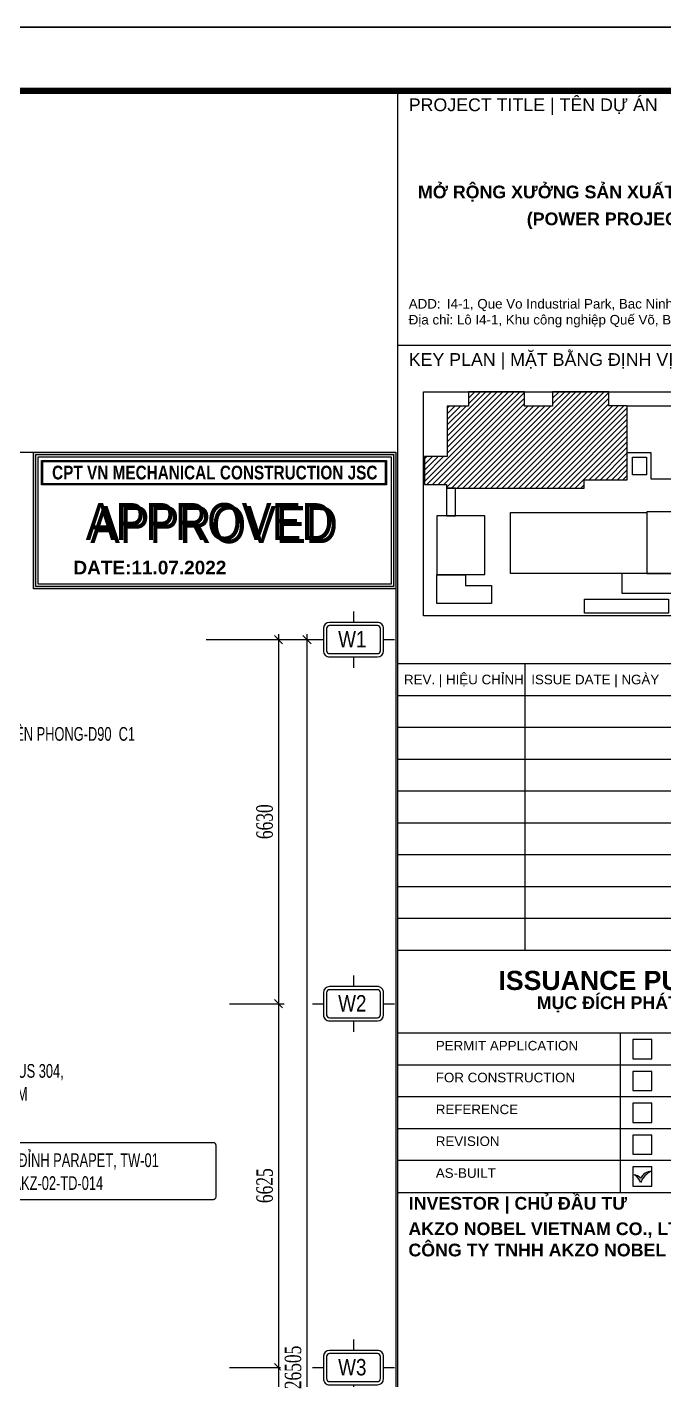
# Model space of a CAD drawing. Header units: inches. Extents: x 340055 to 349452, y -34649 to -30845.
# Drawn here: x 344701.3 to 344817.4, y -32008.8 to -31762.4 of the extents above; entities that cross this region are included whole.
import ezdxf
from ezdxf.enums import TextEntityAlignment as Align

# ---------------------------------------------------------------- set-up
doc = ezdxf.new("R2010")
doc.units = ezdxf.units.IN
doc.header["$MEASUREMENT"] = 0
for name, color, linetype in [('1', 1, 'Continuous'), ('3', 3, 'Continuous'), ('7', 7, 'Continuous'), ('8', 8, 'Continuous'), ('9', 9, 'Continuous'), ('DIM', 8, 'Continuous'), ('NET IN', 3, 'Continuous')]:
    doc.layers.add(name, color=color, linetype=linetype)
for name, color, linetype, lineweight in [('TL-TIILE BLOCK A2$0$TL-TITLE BLOCK - TEXT @ 1', 7, 'Continuous', 25), ('TL-TIILE BLOCK A2$0$TL-TITLE BLOCK 1', 7, 'Continuous', 50), ('TL-TIILE BLOCK A2$0$TL-TITLE BLOCK 2', 7, 'Continuous', 25), ('TL-TITLE BLOCK - TEXT', 7, 'Continuous', 25)]:
    doc.layers.add(name, color=color, linetype=linetype, lineweight=lineweight)
doc.styles.add('2501', font='', dxfattribs={"height": 250})
doc.styles.add('hx2', font='')
doc.styles.add('HX3', font='')
doc.styles.add('ST1', font='times.ttf', dxfattribs={"width": 0.7})
doc.styles.add('ST1H', font='vnshxh.shx', dxfattribs={"width": 0.7})
doc.styles.add('TL-TIILE BLOCK A2$0$MEP-TEXT T.BLOCK 1', font='arial.ttf', dxfattribs={"height": 1.5})
doc.styles.add('TL-TIILE BLOCK A2$0$MEP-TEXT T.BLOCK 2', font='arial.ttf')
doc.styles.add('TL-TIILE BLOCK A2$0$MEP-TEXT T.BLOCK 3', font='arial.ttf', dxfattribs={"height": 3})
doc.styles.get('2501').set_extended_font_data('.VnArialH', bold=True)
doc.styles.get('hx2').set_extended_font_data('.VnArial NarrowH')
doc.styles.get('HX3').set_extended_font_data('.VnBlackH')
doc.dimstyles.new('100', dxfattribs={"dimtxt": 3, "dimasz": 1.5, "dimexe": 1, "dimexo": 0, "dimgap": 1, "dimtad": 1, "dimdec": 0, "dimlfac": 100, "dimzin": 0, "dimdsep": 46, "dimtxsty": 'ST1', "dimblk": 'OBLIQUE', "dimcen": 1, "dimdle": 1, "dimclrd": 8, "dimclre": 8, "dimclrt": 3, "dimadec": 0, "dimazin": 0, "dimtfac": 1, "dimtdec": 0, "dimtix": 1, "dimtmove": 1, "dimatfit": 3, "dimfxl": 0, "dimtolj": 1, "dimtzin": 0, "dimlwd": -1, "dimlwe": -1, "dimarcsym": 0})

# ---------------------------------------------------------------- blocks, each defined once
blk = doc.blocks.new('TENTRUC')
at = {"layer": '7'}
for p, q in [((0, 8.266970550139376), (0, 10.26494275186996)), ((-7.478138170845339, 5.132471375931345), (-5.48016596911475, 5.132471375931345)), ((5.480165968998334, 5.132471375931345), (7.478138170787133, 5.132471375931345)), ((0, 0), (0, 1.997972201737866))]:
    blk.add_line(p, q, dxfattribs=at)
blk.add_lwpolyline([(-4.356290969124529, 8.266970550139376), (4.356290969066321, 8.266970550139376, -0.4142135623730951), (5.480165968998334, 7.143095550134603), (5.480165968998334, 3.121847201728087, -0.4142135623731356), (4.356290969066321, 1.997972201737866), (-4.356290969124529, 1.997972201737866, -0.4142135623730951), (-5.48016596911475, 3.121847201728087), (-5.48016596911475, 7.143095550134603, -0.4142135623730951)], format="xyb", close=True, dxfattribs=at)
at = {"layer": '8', "ltscale": 15}
blk.add_lwpolyline([(-4.356290969124529, 7.684228657955828), (4.356290969066321, 7.684228657955828, -0.4142135623730951), (4.897424076916648, 7.143095550134603), (4.897424076916648, 3.121847201728087, -0.4142135623731794), (4.356290969066321, 2.580714093906863), (-4.356290969124529, 2.580714093921415, -0.4142135623730951), (-4.897424076974856, 3.121847201728087), (-4.897424076974856, 7.143095550134603, -0.4142135623730951)], format="xyb", close=True, dxfattribs=at)
at = {"layer": '3', "style": 'hx2'}
blk.add_attdef('TR', text='', height=2.904000000000001, dxfattribs=at).set_placement((-0.1556105660274625, 3.826916686033655), align=Align.CENTER)
blk = doc.blocks.new('_Oblique')
at = {"color": 0, "linetype": 'ByBlock', "lineweight": -2}
blk.add_line((-0.5, -0.5), (0.5, 0.5), dxfattribs=at)
blk = doc.blocks.new('*D450')
at = {"color": 8, "linetype": 'Continuous', "transparency": 16777216}
for p, q in [((344738.1995822352, -31873.97979095695), (344748.1268841357, -31873.97979095695)), ((344747.1268841357, -31872.97979095695), (344747.1268841357, -31941.28023177942)), ((344738.1995822352, -31940.28023177942), (344748.1268841357, -31940.28023177942))]:
    blk.add_line(p, q, dxfattribs=at)
at = {"layer": 'Defpoints', "color": 0, "transparency": 16777216}
for p in [(344738.1995822352, -31873.97979095695), (344738.1995822352, -31940.28023177942), (344747.1268841357, -31940.28023177942)]:
    blk.add_point(p, dxfattribs=at)
at = {"color": 8, "transparency": 16777216, "xscale": 1.5, "yscale": 1.5, "zscale": 1.5}
for p, rotation in [((344747.1268841357, -31873.97979095695), 90), ((344747.1268841357, -31940.28023177942), 270)]:
    blk.add_blockref('_Oblique', p, dxfattribs=dict(at, rotation=rotation))
at = {"color": 3, "transparency": 16777216, "insert": (344744.6009288364, -31907.13001136827), "char_height": 3, "attachment_point": 5, "rotation": 90, "style": 'ST1', "bg_fill": 3, "box_fill_scale": 1.25, "bg_fill_color": 256, "bg_fill_true_color": 13158600, "bg_fill_transparency": 0}
blk.add_mtext('\\A1;6630', dxfattribs=at)
blk = doc.blocks.new('*D451')
at = {"color": 8, "linetype": 'Continuous', "transparency": 16777216}
for p, q in [((344738.1995822352, -31940.28023177942), (344748.1268841357, -31940.28023177942)), ((344747.1268841357, -31939.28023177942), (344747.1268841357, -32007.53023184112)), ((344738.1995822352, -32006.53023184112), (344748.1268841357, -32006.53023184112))]:
    blk.add_line(p, q, dxfattribs=at)
at = {"layer": 'Defpoints', "color": 0, "transparency": 16777216}
for p in [(344738.1995822352, -31940.28023177942), (344738.1995822352, -32006.53023184112), (344747.1268841357, -32006.53023184112)]:
    blk.add_point(p, dxfattribs=at)
at = {"color": 8, "transparency": 16777216, "xscale": 1.5, "yscale": 1.5, "zscale": 1.5}
for p, rotation in [((344747.1268841357, -31940.28023177942), 90), ((344747.1268841357, -32006.53023184112), 270)]:
    blk.add_blockref('_Oblique', p, dxfattribs=dict(at, rotation=rotation))
at = {"color": 3, "transparency": 16777216, "insert": (344744.6009288364, -31973.40523181036), "char_height": 3, "attachment_point": 5, "rotation": 90, "style": 'ST1', "bg_fill": 3, "box_fill_scale": 1.25, "bg_fill_color": 256, "bg_fill_true_color": 13158600, "bg_fill_transparency": 0}
blk.add_mtext('\\A1;6625', dxfattribs=at)
blk = doc.blocks.new('*D452')
at = {"color": 8, "linetype": 'Continuous', "transparency": 16777216}
for p, q in [((344738.1995822352, -32006.53023184112), (344748.1268841357, -32006.53023184112)), ((344747.1268841357, -32005.53023184112), (344747.1268841357, -32073.78023190282)), ((344738.1995822352, -32072.78023190282), (344748.1268841357, -32072.78023190282))]:
    blk.add_line(p, q, dxfattribs=at)
at = {"layer": 'Defpoints', "color": 0, "transparency": 16777216}
for p in [(344738.1995822352, -32006.53023184112), (344738.1995822352, -32072.78023190282), (344747.1268841357, -32072.78023190282)]:
    blk.add_point(p, dxfattribs=at)
at = {"color": 8, "transparency": 16777216, "xscale": 1.5, "yscale": 1.5, "zscale": 1.5}
for p, rotation in [((344747.1268841357, -32006.53023184112), 90), ((344747.1268841357, -32072.78023190282), 270)]:
    blk.add_blockref('_Oblique', p, dxfattribs=dict(at, rotation=rotation))
at = {"color": 3, "transparency": 16777216, "insert": (344744.6009288364, -32039.65523187206), "char_height": 3, "attachment_point": 5, "rotation": 90, "style": 'ST1', "bg_fill": 3, "box_fill_scale": 1.25, "bg_fill_color": 256, "bg_fill_true_color": 13158600, "bg_fill_transparency": 0}
blk.add_mtext('\\A1;6625', dxfattribs=at)
blk = doc.blocks.new('*D454')
at = {"color": 8, "linetype": 'Continuous', "transparency": 16777216}
for p, q in [((344733.96003692, -31873.97979095695), (344753.3088377846, -31873.97979095695)), ((344752.3088377846, -31872.97979095695), (344752.3088377846, -32140.02773627821)), ((344733.96003692, -32139.02773627821), (344753.3088377846, -32139.02773627821))]:
    blk.add_line(p, q, dxfattribs=at)
at = {"layer": 'Defpoints', "color": 0, "transparency": 16777216}
for p in [(344733.96003692, -31873.97979095695), (344733.96003692, -32139.02773627821), (344752.3088377846, -32139.02773627821)]:
    blk.add_point(p, dxfattribs=at)
at = {"color": 8, "transparency": 16777216, "xscale": 1.5, "yscale": 1.5, "zscale": 1.5}
for p, rotation in [((344752.3088377846, -31873.97979095695), 90), ((344752.3088377846, -32139.02773627821), 270)]:
    blk.add_blockref('_Oblique', p, dxfattribs=dict(at, rotation=rotation))
at = {"color": 3, "transparency": 16777216, "insert": (344749.7828824854, -32006.50376361767), "char_height": 3, "attachment_point": 5, "rotation": 90, "style": 'ST1', "bg_fill": 3, "box_fill_scale": 1.25, "bg_fill_color": 256, "bg_fill_true_color": 13158600, "bg_fill_transparency": 0}
blk.add_mtext('\\A1;26505', dxfattribs=at)
blk = doc.blocks.new('DAUKIEMSOAT')
at = {"layer": '1'}
h = blk.add_hatch(color=10, dxfattribs=at)
h.dxf.hatch_style = 1
h.paths.add_polyline_path([(-1009.302346005781, -10752.83447554211), (-1009.302346005781, -10728.78902049125), (-944.1114220330045, -10728.78902049125), (-944.1114220330045, -10752.83447554211)], flags=16)
h.paths.add_polyline_path([(-1009.732283485635, -10753.26441302196), (-1009.732283485635, -10728.35908301139), (-943.6814845531508, -10728.35908301139), (-943.6814845531508, -10753.26441302196)])
h = blk.add_hatch(color=10, dxfattribs=at)
h.dxf.hatch_style = 1
h.paths.add_polyline_path([(-945.6589860661215, -10734.13468601643), (-1008.046240757339, -10734.13468601643), (-1008.046240757339, -10730.0549234466), (-945.6589860661215, -10730.0549234466)], flags=16)
h.paths.add_polyline_path([(-945.3977207090966, -10729.86085546201), (-945.3977207090966, -10734.32875400102), (-1008.240308742158, -10734.32875400102), (-1008.240308742158, -10729.86085546201)])
at = {"layer": '1', "color": 10}
for points in [[(-1009.732283485635, -10753.26441302196), (-1009.732283485635, -10728.35908301139), (-943.6814845531508, -10728.35908301139), (-943.6814845531508, -10753.26441302196)], [(-1009.302346005781, -10752.83447554211), (-1009.302346005781, -10728.78902049125), (-944.1114220330045, -10728.78902049125), (-944.1114220330045, -10752.83447554211)], [(-1008.872408525928, -10752.40453806225), (-1008.872408525928, -10729.2189579711), (-944.5413595128582, -10729.2189579711), (-944.5413595128582, -10752.40453806225)], [(-945.3977207090966, -10729.86085546201), (-945.3977207090966, -10734.32875400102), (-1008.240308742158, -10734.32875400102), (-1008.240308742158, -10729.86085546201)], [(-945.6589860661215, -10734.13468601643), (-1008.046240757339, -10734.13468601643), (-1008.046240757339, -10730.0549234466), (-945.6589860661215, -10730.0549234466)]]:
    blk.add_lwpolyline(points, close=True, dxfattribs=at)
at = {"layer": '1', "color": 10, "style": '2501', "width": 0.8}
blk.add_text('CPT VN MECHANICAL CONSTRUCTION JSC', height=2.5, dxfattribs=at).set_placement((-1006.342192104914, -10733.31617755078))
at = {"layer": '1', "color": 10, "style": 'HX3', "width": 0.9}
blk.add_text('APPROVED', height=6.75, dxfattribs=at).set_placement((-977.6410481890352, -10744.3738182052), align=Align.CENTER)
at = {"layer": '1', "color": 251, "linetype": 'Continuous', "true_color": 0x645e5e, "style": 'HX3', "width": 0.9}
blk.add_text('APPROVED', height=6.75, dxfattribs=at).set_placement((-976.8231337627449, -10744.91860058907), align=Align.CENTER)
at = {"layer": '1', "color": 10, "style": '2501'}
blk.add_attdef('DATE', text='', height=2.475000000000051, dxfattribs=at).set_placement((-1002.447773700955, -10749.36871982921), align=Align.MIDDLE_LEFT)
blk = doc.blocks.new('A$C57dc6cef')
at = {"layer": 'DIM', "color": 1}
blk.add_blockref('DAUKIEMSOAT', (1009.732283485635, 10753.26441302196), dxfattribs=at).add_auto_attribs({'DATE': 'DATE:11.07.2022'})
blk = doc.blocks.new('A$Cc64c765f')
at = {"layer": '9'}
blk.add_blockref('A$C57dc6cef', (-1.74714722065255, 0), dxfattribs=at)
blk = doc.blocks.new('kt kien truc 1')
at = {"layer": 'TL-TIILE BLOCK A2$0$TL-TITLE BLOCK 2'}
h = blk.add_hatch(color=256, dxfattribs=at)
edge = h.paths.add_edge_path(flags=0)
edge.add_arc((549.2139918450921, 238.0123342127508), 2.366782411324562, 97.45215675905098, 148.1980778255848, ccw=False)
edge.add_arc((550.6404515332106, 237.0086335589203), 3.77234239109412, 117.3554627199894, 155.6927561452269)
edge.add_arc((545.3434936211415, 238.0292343677957), 1.933709643236496, 15.97547494096757, 63.33892493670959)
edge.add_arc((546.0383090538016, 238.1769748931256), 1.589796122815128, 42.920130800001516, 83.757719073408, ccw=False)
at = {"layer": 'TL-TITLE BLOCK - TEXT', "ltscale": 5}
h = blk.add_hatch(dxfattribs=at)
h.set_pattern_fill('ANSI31', color=252, scale=5)
h.set_pattern_definition([(45, (0.6056589822655951, 1.008431430836026), (-0.4419417382415922, 0.4419417382415922), [])])
h.paths.add_polyline_path([(545.1177861023643, 360.5188746352139), (542.2223066576844, 360.5188746352139), (542.2223066576844, 362.7441854701592), (533.3820605613091, 362.7441854701592), (533.3820605613091, 360.489272985706), (528.9963997413324, 360.489272985706), (528.9963997413324, 362.7441854701592), (520.1529842012496, 362.7441854701592), (520.1529842012496, 360.489272985706), (516.807868826867, 360.489272985706), (516.807868826867, 352.5540765176358), (513.2383765987797, 352.5560307979113), (513.2383765987797, 348.1560257390624), (516.7033966225081, 348.1560257390624), (516.7033984195259, 347.5972761715466), (538.3249932594535, 347.5972761715466), (538.3249932594535, 348.9171593409388), (545.1177861023643, 348.9171593409388)])
at = {"layer": 'Defpoints', "color": 8}
blk.add_lwpolyline([(0, 0), (594, 0), (594, 420), (0, 420)], close=True, dxfattribs=at)
at = {"layer": 'TL-TIILE BLOCK A2$0$TL-TITLE BLOCK 1', "const_width": 1}
blk.add_lwpolyline([(20, 10), (579, 10), (584, 15), (584, 405), (579, 410), (20, 410), (15, 405), (15, 15)], close=True, dxfattribs=at)
at = {"layer": 'TL-TIILE BLOCK A2$0$TL-TITLE BLOCK 2'}
for p, q in [((509, 410), (509, 10)), ((584, 370), (509, 370)), ((584, 320), (509, 320)), ((584, 320), (509, 320)), ((529, 320), (529, 275)), ((584, 315), (509, 315)), ((584, 310), (509, 310)), ((584, 305), (509, 305)), ((584, 300), (509, 300)), ((584, 295), (509, 295)), ((584, 290), (509, 290)), ((584, 285), (509, 285)), ((584, 280), (509, 280)), ((584, 275), (509, 275)), ((584, 262), (509, 262)), ((544, 262), (544, 237)), ((584, 257), (509, 257)), ((584, 252), (509, 252)), ((584, 247), (509, 247)), ((584, 242), (509, 242)), ((509, 237), (584, 237))]:
    blk.add_line(p, q, dxfattribs=at)
for points in [[(549, 261), (546, 261), (546, 258), (549, 258)], [(549, 256), (546, 256), (546, 253), (549, 253)], [(549, 251), (546, 251), (546, 248), (549, 248)], [(549, 246), (546, 246), (546, 243), (549, 243)], [(549, 241), (546, 241), (546, 238), (549, 238)]]:
    blk.add_lwpolyline(points, close=True, dxfattribs=at)
for centre, radius, start, end in [((550.6404515332106, 237.0086335589203), 3.77234239109412, 117.3554627231242, 155.6927561454837), ((549.2139918450921, 238.0123342127508), 2.366782411324562, 97.45215675719368, 148.1980778286963), ((546.0383090538016, 238.1769748931256), 1.589796122815128, 42.92013079818864, 83.7577190750383), ((545.3434936211415, 238.0292343677957), 1.933709643236496, 15.975474942857, 63.33892493793503)]:
    blk.add_arc(centre, radius, start, end, dxfattribs=at)
at = {"layer": 'TL-TITLE BLOCK - TEXT'}
for points in [[(513.0843749086725, 362.7441854701592), (578.8247749086495, 362.7441854701592), (578.8247749086495, 327.5695950043512), (513.0843749086725, 327.5695950043512)], [(545.9193340437341, 352.4767265426361), (548.1417643045697, 352.4767265426361), (548.1417643045697, 349.709275947921), (545.9193340437341, 349.709275947921)], [(518.1422005906679, 347.597173416777), (516.7033938057248, 347.597173416777), (516.7033938057248, 343.2695654701594), (518.1422005906679, 343.2695654701594)], [(522.740003228113, 343.2695654701594), (515.200189953488, 343.2695654701594), (515.200189953488, 334.0295654701595), (522.740003228113, 334.0295654701595)], [(526.7742643045694, 343.7691515726769), (548.2183425899239, 343.7691515726769), (548.2183425899239, 334.1771854262329), (526.7742643045694, 334.1771854262329)], [(548.2175679407246, 334.1771854262329), (562.0211425900561, 334.1771854262329), (562.0211425900561, 343.8571738350647), (548.2175679407246, 343.8571738350647)], [(544.2583425900357, 331.0971854701579), (559.3833309549555, 331.0971854701579), (559.3833309549555, 334.1771854701587), (544.2583425900357, 334.1771854701587)], [(538.3955244535391, 330.1801447864741), (551.595524453538, 330.1801447864741), (551.595524453538, 327.9801447864742), (538.3955244535391, 327.9801447864742)]]:
    blk.add_lwpolyline(points, close=True, dxfattribs=at)
for points in [[(545.1177861023643, 360.5188746352139), (542.2223066576844, 360.5188746352139), (542.2223066576844, 362.7441854701592), (533.3820605613091, 362.7441854701592), (533.3820605613091, 360.489272985706), (528.9963997413324, 360.489272985706), (528.9963997413324, 362.7441854701592), (520.1529842012496, 362.7441854701592), (520.1529842012496, 360.489272985706), (516.807868826867, 360.489272985706), (516.807868826867, 352.5540765176358), (513.2383765987797, 352.5560307979113), (513.2383765987797, 348.1560257390624), (516.7033966225081, 348.1560257390624), (516.7033984195259, 347.5972761715466), (538.3249932594535, 347.5972761715466), (538.3249932594535, 348.9171593409388), (545.1177861023643, 348.9171593409388), (545.1177861023643, 360.5188746352139)], [(545.1177861023643, 360.5188746352139), (559.3417941812022, 360.5188746352139), (559.3417941812022, 349.0275254910659), (548.8609472751341, 349.0275254910659), (548.8609472751341, 353.1412935113785), (545.1177861023643, 353.1412935113785), (545.1177861023643, 360.5188746352139)], [(515.1896699635508, 333.9601523785545), (519.6860387102242, 333.9601523785545), (519.6792643045683, 332.2911254701596), (523.7696699635508, 332.2924454701592), (523.7696699635508, 329.4927254701556), (515.1896699635508, 329.4927254701556), (515.1896699635508, 333.9601523785545), (515.1896699635508, 333.9601523785545)]]:
    blk.add_lwpolyline(points, dxfattribs=at)
at = {"layer": 'TL-TIILE BLOCK A2$0$TL-TITLE BLOCK - TEXT @ 1', "attachment_point": 1}
for s, width, heights, insert, char_height, style in [('PROJECT TITLE | TÊN DỰ ÁN', 66.54820784047115, [0], (510.7830321226938, 408.7947269506867), 2, 'TL-TIILE BLOCK A2$0$MEP-TEXT T.BLOCK 2'), ('\\pi0.50923;{\\fArial|b1|i0|c0|p34;MỞ RỘNG XƯỞNG SẢN XUẤT SƠN CÔNG NGHIỆP}', 68.8383701581688, [0], (511.7206365273505, 395.1045713495096), 2, 'TL-TIILE BLOCK A2$0$MEP-TEXT T.BLOCK 3'), ('\\pi0.50924;{\\fArial|b1|i0|c0|p34;(POWER PROJECT)}', 32.16893061262726, [0], (528.8229266895269, 390.8801033829131), 2, 'TL-TIILE BLOCK A2$0$MEP-TEXT T.BLOCK 3'), ('ADD:^II4-1, Que Vo Industrial Park, Bac Ninh Province, Viet Nam ', 66.54820784047115, [0], (510.7830321226938, 377.2947269506867), 1.5, 'TL-TIILE BLOCK A2$0$MEP-TEXT T.BLOCK 1'), ('Địa chỉ: Lô I4-1, Khu công nghiệp Quế Võ, Bắc Ninh, Việt Nam', 66.54820784047115, [0], (510.7830321226938, 374.7947269506867), 1.5, 'TL-TIILE BLOCK A2$0$MEP-TEXT T.BLOCK 1'), ('KEY PLAN | MẶT BẰNG ĐỊNH VỊ', 66.54820784047115, [0], (510.7830321226938, 368.7947269506867), 2, 'TL-TIILE BLOCK A2$0$MEP-TEXT T.BLOCK 2'), ('REV. | HIỆU CHỈNH', 37.61800927431796, [0], (510.0384513858444, 318.2947269506867), 1.5, 'TL-TIILE BLOCK A2$0$MEP-TEXT T.BLOCK 1'), ('ISSUE DATE | NGÀY', 37.61800927431796, [0], (530.0384513858444, 318.2947269506867), 1.5, 'TL-TIILE BLOCK A2$0$MEP-TEXT T.BLOCK 1'), ('\\pi11.8638;{\\fArial|b1|i0|c0|p34;ISSUANCE PURPOSE}', 66.54820784047115, [0], (513.0139460923456, 271.7947269506867), 3, 'TL-TIILE BLOCK A2$0$MEP-TEXT T.BLOCK 3'), ('\\pi17.8812;{\\fArial|b1|i0|c0|p34;MỤC ĐÍCH PHÁT HÀNH}', 66.54820784047115, [0], (513.0139460923456, 267.7947269506867), 2, 'TL-TIILE BLOCK A2$0$MEP-TEXT T.BLOCK 2'), ('PERMIT APPLICATION ', 44.99455841291456, [0], (515.0384513858444, 260.7947269506867), 1.5, 'TL-TIILE BLOCK A2$0$MEP-TEXT T.BLOCK 1'), ('FOR CONSTRUCTION', 44.99455841291456, [0], (515.0384513858444, 255.7947269506867), 1.5, 'TL-TIILE BLOCK A2$0$MEP-TEXT T.BLOCK 1'), ('REFERENCE ', 44.99455841291456, [0], (515.0384513858444, 250.7947269506867), 1.5, 'TL-TIILE BLOCK A2$0$MEP-TEXT T.BLOCK 1'), ('REVISION', 44.99455841291456, [1.552182810368349], (515.0384513858444, 245.7947269506867), 1.5, 'TL-TIILE BLOCK A2$0$MEP-TEXT T.BLOCK 1'), ('AS-BUILT ', 44.99455841291456, [0], (515.0384513858444, 240.7947269506867), 1.5, 'TL-TIILE BLOCK A2$0$MEP-TEXT T.BLOCK 1'), ('{\\fArial|b1|i0|c0|p34;INVESTOR | CHỦ ĐẦU TƯ}', 66.54820784047115, [0], (510.7830321226938, 236.2947269506867), 2, 'TL-TIILE BLOCK A2$0$MEP-TEXT T.BLOCK 2'), ('\\pi5.64586;{\\fArial|b1|i0|c0|p34;AKZO NOBEL VIETNAM CO., LTD\\PCÔNG TY TNHH AKZO NOBEL VIỆT NAM}', 66.54820784047115, [0], (505.0884846016852, 232.2947269506867), 2, 'TL-TIILE BLOCK A2$0$MEP-TEXT T.BLOCK 2')]:
    blk.add_mtext_dynamic_manual_height_columns(s, width=width, gutter_width=15, heights=heights, dxfattribs=dict(at, insert=insert, char_height=char_height, style=style))

msp = doc.modelspace()

# ---------------------------------------------------------------- linework, layer by layer
at = {"color": 8}
msp.add_lwpolyline([(344199.1893513402, -31839.84829000339), (344768.5272806822, -31839.84829000339), (344768.5272806822, -32191.42814612029), (344199.1893513402, -32191.42814612029)], close=True, dxfattribs=at)

# ---------------------------------------------------------------- block references
msp.add_blockref('A$Cc64c765f', (344704.2236289704, -31864.75362001395))
at = {"layer": '3'}
ref = msp.add_blockref('TENTRUC', (344760.7869759548, -31868.847319581), dxfattribs=dict(at, xscale=-1, rotation=180))
ref.add_attrib('TR', 'w1', dxfattribs={"layer": '0', "height": 3, "style": 'hx2'}).set_placement((344760.5706716487, -31875.40061069676), align=Align.CENTER)
ref = msp.add_blockref('TENTRUC', (344760.7869759548, -31935.14776040347), dxfattribs=dict(at, xscale=-1, rotation=180))
ref.add_attrib('TR', 'w2', dxfattribs={"layer": '0', "height": 3, "style": 'hx2'}).set_placement((344760.5706716487, -31941.70105151924), align=Align.CENTER)
ref = msp.add_blockref('TENTRUC', (344760.7869759548, -32001.39776046517), dxfattribs=dict(at, xscale=-1, rotation=180))
ref.add_attrib('TR', 'w3', dxfattribs={"layer": '0', "height": 3, "style": 'hx2'}).set_placement((344760.5706716487, -32007.95105158094), align=Align.CENTER)

# ---------------------------------------------------------------- next in the draw order: texts
at = {"color": 2, "true_color": 0xe7eb14, "insert": (344678.6014416041, -31891.1631848191), "char_height": 2.5, "attachment_point": 4, "style": 'ST1H', "bg_fill": 2}
msp.add_mtext('\\A1;èng xèi: Upvc tiÒn phong-d90  c1', dxfattribs=at)
at = {"layer": '3', "char_height": 2.5, "attachment_point": 4, "style": 'ST1H', "bg_fill": 2}
for s, insert in [('\\A1;m¸ng xèi: inox sus 304,\\P2b-mê, dµy: 1.0 mm', (344678.6014416041, -31954.82031538949)), ('\\A1;CHI TIÕT: KE èP §ØNH PARAPET, TW-01\\PXEM b.VÏ: CPT-AKZ-02-TD-014 ', (344680.8454692668, -31970.86619790137))]:
    msp.add_mtext(s, dxfattribs=dict(at, insert=insert))

# ---------------------------------------------------------------- next in the draw order: dimensions: what is measured, and where the dimension line sits
at = {"color": 8}
dim = msp.add_linear_dim(base=(344747.1268841357, -31940.28023177942), p1=(344738.1995822351, -31873.97979095693), p2=(344738.1995822351, -31940.2802317794), angle=90, dimstyle='100', dxfattribs=at)
dim.commit()
dim.dimension.update_dxf_attribs({"geometry": '*D450', "text_midpoint": (344744.6009288364, -31907.13001136827)})

# ---------------------------------------------------------------- next in the draw order: dimensions: what is measured, and where the dimension line sits
dim = msp.add_linear_dim(base=(344747.1268841357, -32006.53023184112), p1=(344738.1995822351, -31940.2802317794), p2=(344738.1995822351, -32006.5302318411), angle=90, dimstyle='100', dxfattribs=at)
dim.commit()
dim.dimension.update_dxf_attribs({"geometry": '*D451', "text_midpoint": (344744.6009288364, -31973.40523181036)})

# ---------------------------------------------------------------- next in the draw order: dimensions: what is measured, and where the dimension line sits
dim = msp.add_linear_dim(base=(344747.1268841357, -32072.78023190282), p1=(344738.1995822351, -32006.5302318411), p2=(344738.1995822351, -32072.78023190281), angle=90, dimstyle='100', dxfattribs=at)
dim.commit()
dim.dimension.update_dxf_attribs({"geometry": '*D452', "text_midpoint": (344744.6009288364, -32039.65523187206)})

# ---------------------------------------------------------------- next in the draw order: dimensions: what is measured, and where the dimension line sits
dim = msp.add_linear_dim(base=(344752.3088377846, -32139.02773627821), p1=(344733.9600369199, -31873.97979095693), p2=(344733.9600369199, -32139.02773627819), angle=90, dimstyle='100', dxfattribs=at)
dim.commit()
dim.dimension.update_dxf_attribs({"geometry": '*D454', "text_midpoint": (344749.7828824854, -32006.50376361767)})

# ---------------------------------------------------------------- next in the draw order: linework, layer by layer
at = {"color": 240, "true_color": 0xf90627}
msp.add_lwpolyline([(344679.1014416042, -31965.52404808018), (344735.2110419751, -31965.52404808017, -0.414213562373095), (344735.7110419751, -31966.02404808017), (344735.7110419751, -31975.45875369346, -0.4142135623744628), (344735.2110419751, -31975.95875369346), (344679.1014416041, -31975.95875369346, -0.414213562373095), (344678.6014416041, -31975.45875369346), (344678.6014416042, -31966.02404808018, -0.4142135623717274)], format="xyb", close=True, dxfattribs=at)
at = {"layer": 'NET IN'}
msp.add_lwpolyline([(344178.5704962628, -31762.43766421364), (344867.3503630426, -31762.43766421364), (344867.3503630426, -32249.03821806181), (344178.5704962628, -32249.03821806181)], close=True, dxfattribs=at)

# ---------------------------------------------------------------- next in the draw order: block references
at = {"layer": '3', "xscale": 1.159562065285868, "yscale": 1.159562065285868, "zscale": 1.159562065285868}
msp.add_blockref('kt kien truc 1', (344178.5704962628, -32249.4537316337), dxfattribs=at)

doc.saveas('drawing.dxf')
